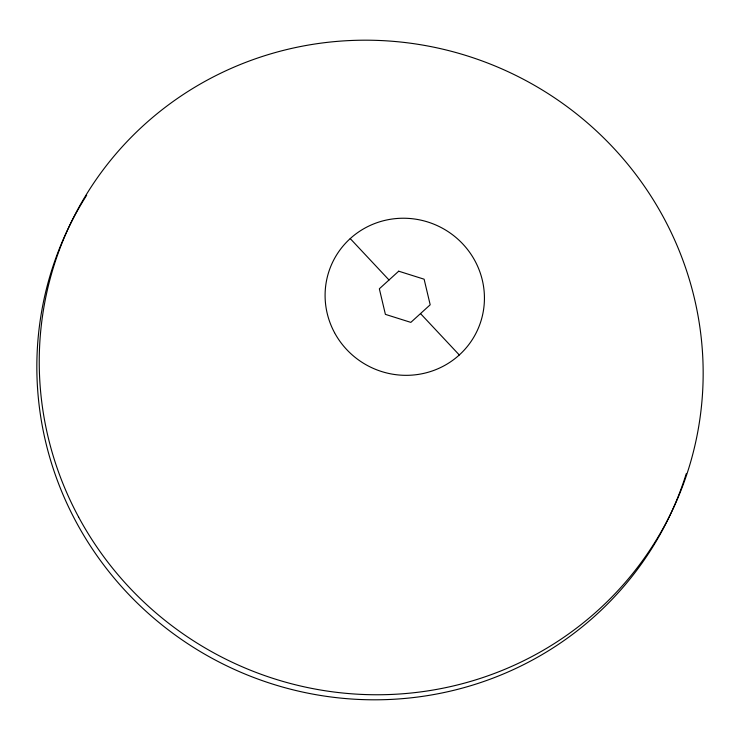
<?xml version="1.0" encoding="UTF-8"?>
<svg xmlns="http://www.w3.org/2000/svg" width="740" height="740" viewBox="0 0 740 740"><rect width="100%" height="100%" fill="white"/><g stroke="black" fill="none" stroke-linecap="round" stroke-linejoin="round"><path stroke-width="1.11" d="M350.233 238.595L389.018 279.988M420.505 313.584L459.3 354.978M686.258 473.674A333.315 325.914 25.4 0 1 231.638 668.165A333.315 325.914 25.4 0 1 86.682 195.221M398.703 271.192L379.343 288.785L385.401 314.371L410.829 322.381L430.19 304.788L424.122 279.202L398.703 271.192M334.545 332.686A79.994 78.218 25.4 0 0 472.471 339.336A79.994 78.218 25.4 0 0 407.278 218.328A79.994 78.218 25.4 0 0 334.545 332.686M78.625 517.066A333.315 325.914 25.4 0 0 653.318 544.779A333.315 325.914 25.4 0 0 381.655 40.58A333.315 325.914 25.4 0 0 78.625 517.066"/></g></svg>
